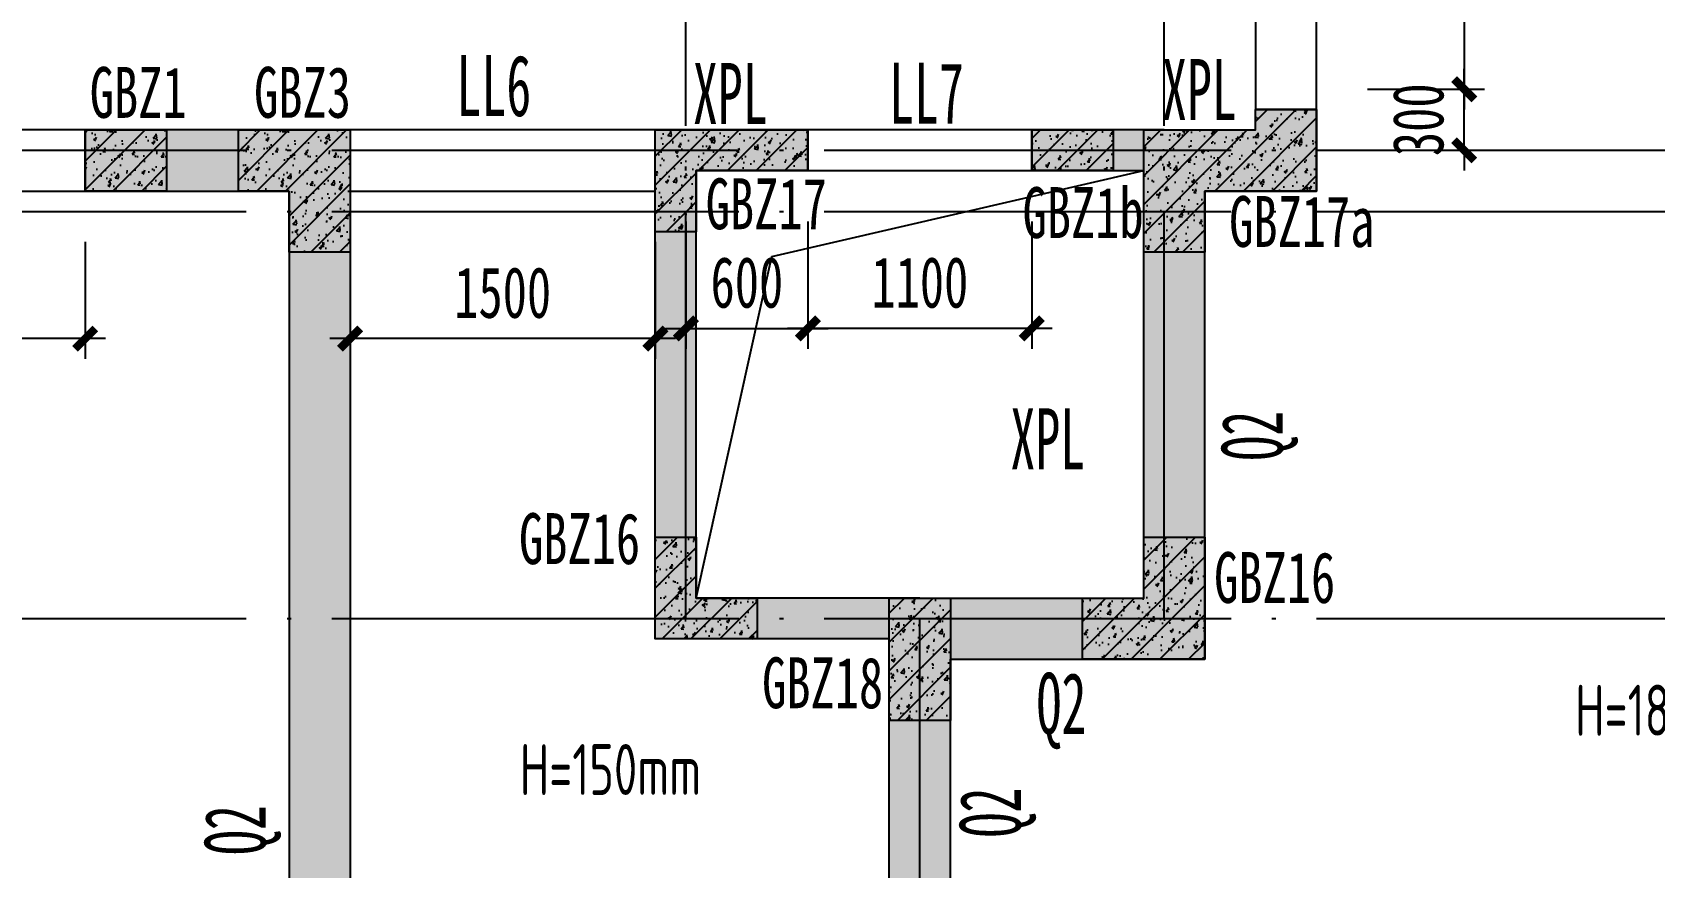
# Model space of a CAD drawing. Extents: x -3200781797 to -8106663, y 494714 to 1244925.
# Drawn here: x -8143711 to -8135740, y 525017 to 529118 of the extents above; entities that cross this region are included whole.
import ezdxf
from ezdxf.enums import TextEntityAlignment as Align

# ---------------------------------------------------------------- set-up
doc = ezdxf.new("R2010")
doc.units = 0
doc.header["$LTSCALE"] = 1000
doc.header["$MEASUREMENT"] = 0
for name, pattern in [('3#-轴线$0$DOTE', [2.42, 2, -0.2, 0.02, -0.2]), ('3#4#5#模板$0$CONTINOUS', [0]), ('DASH', [0.35, 0.25, -0.1])]:
    doc.linetypes.add(name, pattern=pattern)
doc.layers.get('Defpoints').update_dxf_attribs({"color": 30, "linetype": 'DASH'})
for name, color, linetype in [('3#-B1$0$S-SLAB-HOLE', 5, 'Continuous'), ('3#-B1$0$S-WALL', 40, 'Continuous'), ('3#-B1$0$S-WALL-BEAM', 120, 'Continuous'), ('3#-B1$0$S-WALL-HATC', 253, 'Continuous'), ('3#-轴线$0$A-ANNO-DOTE', 10, '3#-轴线$0$DOTE'), ('3#4#5#模板$0$S-ANNO-TEXT', 7, 'Continuous'), ('3#4#5#模板$0$S-SLAB-TEXT', 120, 'Continuous'), ('3#4#5#模板$0$S-WALL-COLU', 252, '3#4#5#模板$0$CONTINOUS'), ('3#4#5#模板$0$S-WALL-COLU-HATC', 16, 'Continuous'), ('S-PC-FQ-WYQ', 4, 'Continuous'), ('S-WALL-BEAM-TEXT', 2, 'Continuous'), ('S-WALL-COLU-TEXT', 2, 'Continuous'), ('S-WALL-DIMS', 50, 'Continuous')]:
    doc.layers.add(name, color=color, linetype=linetype)
doc.layers.add('WALL-TEXT', color=2, linetype='Continuous', lineweight=25)
doc.styles.add('3#4#5#模板$0$TSSD_Rein', font='tssdeng.shx', dxfattribs={"width": 0.7, "bigfont": 'hztxt.shx'})
doc.styles.add('TSSD_Dimension', font='', dxfattribs={"width": 0.7})
doc.styles.add('楷体', font='', dxfattribs={"width": 0.6})
doc.styles.add('楷体GB312', font='', dxfattribs={"width": 0.8})
doc.styles.get('TSSD_Dimension').set_extended_font_data('KaiTi_GB2312')
doc.styles.get('楷体').set_extended_font_data('KaiTi_GB2312')
doc.styles.get('楷体GB312').set_extended_font_data('楷体_GB2312')
doc.dimstyles.new('TSSD_100_100', dxfattribs={"dimtxt": 250, "dimasz": 100, "dimexe": 100, "dimexo": 250, "dimgap": 100, "dimtad": 1, "dimdec": 0, "dimzin": 0, "dimdsep": 46, "dimtxsty": 'TSSD_Dimension', "dimblk": 'ARCHTICK', "dimcen": 0, "dimdle": 100, "dimclrt": 7, "dimadec": 0, "dimazin": 0, "dimtfac": 1, "dimtdec": 0, "dimtix": 1, "dimtmove": 2, "dimatfit": 3, "dimfxl": 1, "dimtolj": 1, "dimtzin": 0, "dimarcsym": 0})

# ---------------------------------------------------------------- blocks, each defined once
blk = doc.blocks.new('q1')
at = {"layer": 'WALL-TEXT', "style": '楷体', "width": 0.6}
for rotation, p in [(89.99987, (-8134850.2, 463565.3)), (90, (-8136137.2, 461714.8)), (90, (-8139847.9, 461628.6))]:
    blk.add_text('Q2', height=300, rotation=rotation, dxfattribs=at).set_placement(p)
blk.add_text('Q2', height=300, dxfattribs=at).set_placement((-8136060.1, 462223.5))
blk = doc.blocks.new('_ArchTick')
at = {"color": 0, "linetype": 'ByBlock', "const_width": 0.4}
blk.add_lwpolyline([(-0.5, -0.5), (0.5, 0.5)], dxfattribs=at)
blk = doc.blocks.new('*D243')
at = {"layer": 'Defpoints', "color": 0, "transparency": 16777216}
for p in [(-8137400.4, 528839.4), (-8136675.4, 528839.4), (-8137400.4, 528539.4)]:
    blk.add_point(p, dxfattribs=at)
at = {"layer": 'S-WALL-DIMS', "color": 0, "lineweight": -2, "transparency": 16777216}
for p, q in [((-8136675.4, 528839.4), (-8136675.4, 528939.4)), ((-8137150.4, 528839.4), (-8136575.4, 528839.4)), ((-8136675.4, 528539.4), (-8136675.4, 528839.4)), ((-8137150.4, 528539.4), (-8136575.4, 528539.4)), ((-8136675.4, 528539.4), (-8136675.4, 528439.4))]:
    blk.add_line(p, q, dxfattribs=at)
at = {"layer": 'S-WALL-DIMS', "color": 0, "lineweight": -2, "transparency": 16777216, "xscale": 100, "yscale": 100, "zscale": 100}
for p, rotation in [((-8136675.4, 528839.4), 270), ((-8136675.4, 528539.4), 90)]:
    blk.add_blockref('_ArchTick', p, dxfattribs=dict(at, rotation=rotation))
at = {"layer": 'S-WALL-DIMS', "color": 7, "transparency": 16777216, "insert": (-8136900.4, 528689.4), "char_height": 250, "attachment_point": 5, "rotation": 90, "style": 'TSSD_Dimension'}
blk.add_mtext('\\A1;300', dxfattribs=at)
blk = doc.blocks.new('*D246')
at = {"layer": 'Defpoints', "color": 0, "transparency": 16777216}
for p in [(-8140500.4, 528439.4), (-8139900.4, 528439.4), (-8139900.4, 527664.4)]:
    blk.add_point(p, dxfattribs=at)
at = {"layer": 'S-WALL-DIMS', "color": 0, "lineweight": -2, "transparency": 16777216}
for p, q in [((-8140500.4, 528189.4), (-8140500.4, 527564.4)), ((-8139900.4, 528189.4), (-8139900.4, 527564.4)), ((-8140600.4, 527664.4), (-8139800.4, 527664.4))]:
    blk.add_line(p, q, dxfattribs=at)
at = {"layer": 'S-WALL-DIMS', "color": 0, "lineweight": -2, "transparency": 16777216, "xscale": 100, "yscale": 100, "zscale": 100, "rotation": 180}
blk.add_blockref('_ArchTick', (-8140500.4, 527664.4), dxfattribs=at)
at = {"layer": 'S-WALL-DIMS', "color": 0, "lineweight": -2, "transparency": 16777216, "xscale": 100, "yscale": 100, "zscale": 100}
blk.add_blockref('_ArchTick', (-8139900.4, 527664.4), dxfattribs=at)
at = {"layer": 'S-WALL-DIMS', "color": 7, "transparency": 16777216, "insert": (-8140200.4, 527889.4), "char_height": 250, "attachment_point": 5, "style": 'TSSD_Dimension'}
blk.add_mtext('\\A1;600', dxfattribs=at)
blk = doc.blocks.new('*D282')
at = {"layer": 'Defpoints', "color": 0, "transparency": 16777216}
for p in [(-8142150.4, 528339.4), (-8140650.4, 528339.4), (-8142150.4, 527614.4)]:
    blk.add_point(p, dxfattribs=at)
at = {"layer": 'S-WALL-DIMS', "color": 0, "lineweight": -2, "transparency": 16777216}
for p, q in [((-8142150.4, 528089.4), (-8142150.4, 527514.4)), ((-8140650.4, 528089.4), (-8140650.4, 527514.4)), ((-8140550.4, 527614.4), (-8142250.4, 527614.4))]:
    blk.add_line(p, q, dxfattribs=at)
at = {"layer": 'S-WALL-DIMS', "color": 0, "lineweight": -2, "transparency": 16777216, "xscale": 100, "yscale": 100, "zscale": 100, "rotation": 180}
blk.add_blockref('_ArchTick', (-8142150.4, 527614.4), dxfattribs=at)
at = {"layer": 'S-WALL-DIMS', "color": 0, "lineweight": -2, "transparency": 16777216, "xscale": 100, "yscale": 100, "zscale": 100}
blk.add_blockref('_ArchTick', (-8140650.4, 527614.4), dxfattribs=at)
at = {"layer": 'S-WALL-DIMS', "color": 7, "transparency": 16777216, "insert": (-8141400.4, 527839.4), "char_height": 250, "attachment_point": 5, "style": 'TSSD_Dimension'}
blk.add_mtext('\\A1;1500', dxfattribs=at)
blk = doc.blocks.new('*D218')
at = {"layer": 'Defpoints', "color": 0, "transparency": 16777216}
for p in [(-8144552.3, 528339.4), (-8143452.3, 528339.4), (-8144552.3, 527614.4)]:
    blk.add_point(p, dxfattribs=at)
at = {"layer": 'S-WALL-DIMS', "color": 0, "lineweight": -2, "transparency": 16777216}
for p, q in [((-8144552.3, 528089.4), (-8144552.3, 527514.4)), ((-8143452.3, 528089.4), (-8143452.3, 527514.4)), ((-8143352.3, 527614.4), (-8144652.3, 527614.4))]:
    blk.add_line(p, q, dxfattribs=at)
at = {"layer": 'S-WALL-DIMS', "color": 0, "lineweight": -2, "transparency": 16777216, "xscale": 100, "yscale": 100, "zscale": 100, "rotation": 180}
blk.add_blockref('_ArchTick', (-8144552.3, 527614.4), dxfattribs=at)
at = {"layer": 'S-WALL-DIMS', "color": 0, "lineweight": -2, "transparency": 16777216, "xscale": 100, "yscale": 100, "zscale": 100}
blk.add_blockref('_ArchTick', (-8143452.3, 527614.4), dxfattribs=at)
at = {"layer": 'S-WALL-DIMS', "color": 7, "transparency": 16777216, "insert": (-8144002.3, 527839.4), "char_height": 250, "attachment_point": 5, "style": 'TSSD_Dimension'}
blk.add_mtext('\\A1;1100', dxfattribs=at)
blk = doc.blocks.new('*D235')
at = {"layer": 'Defpoints', "color": 0, "transparency": 16777216}
for p in [(-8139900.4, 528439.4), (-8138800.4, 528439.4), (-8139900.4, 527664.4)]:
    blk.add_point(p, dxfattribs=at)
at = {"layer": 'S-WALL-DIMS', "color": 0, "lineweight": -2, "transparency": 16777216}
for p, q in [((-8139900.4, 528189.4), (-8139900.4, 527564.4)), ((-8138800.4, 528189.4), (-8138800.4, 527564.4)), ((-8138700.4, 527664.4), (-8140000.4, 527664.4))]:
    blk.add_line(p, q, dxfattribs=at)
at = {"layer": 'S-WALL-DIMS', "color": 0, "lineweight": -2, "transparency": 16777216, "xscale": 100, "yscale": 100, "zscale": 100, "rotation": 180}
blk.add_blockref('_ArchTick', (-8139900.4, 527664.4), dxfattribs=at)
at = {"layer": 'S-WALL-DIMS', "color": 0, "lineweight": -2, "transparency": 16777216, "xscale": 100, "yscale": 100, "zscale": 100}
blk.add_blockref('_ArchTick', (-8138800.4, 527664.4), dxfattribs=at)
at = {"layer": 'S-WALL-DIMS', "color": 7, "transparency": 16777216, "insert": (-8139350.4, 527889.4), "char_height": 250, "attachment_point": 5, "style": 'TSSD_Dimension'}
blk.add_mtext('\\A1;1100', dxfattribs=at)
blk = doc.blocks.new('*D201')
at = {"layer": 'Defpoints', "color": 0, "transparency": 16777216}
for p in [(-8137400.4, 530139.4), (-8137400.4, 528839.4), (-8136675.4, 528839.4)]:
    blk.add_point(p, dxfattribs=at)
at = {"layer": 'S-WALL-DIMS', "color": 0, "lineweight": -2, "transparency": 16777216}
for p, q in [((-8136675.4, 530239.4), (-8136675.4, 528739.4)), ((-8137150.4, 530139.4), (-8136575.4, 530139.4)), ((-8137150.4, 528839.4), (-8136575.4, 528839.4))]:
    blk.add_line(p, q, dxfattribs=at)
at = {"layer": 'S-WALL-DIMS', "color": 0, "lineweight": -2, "transparency": 16777216, "xscale": 100, "yscale": 100, "zscale": 100}
for p, rotation in [((-8136675.4, 530139.4), 90), ((-8136675.4, 528839.4), 270)]:
    blk.add_blockref('_ArchTick', p, dxfattribs=dict(at, rotation=rotation))
at = {"layer": 'S-WALL-DIMS', "color": 7, "transparency": 16777216, "insert": (-8136900.4, 529489.4), "char_height": 250, "attachment_point": 5, "rotation": 90, "style": 'TSSD_Dimension'}
blk.add_mtext('\\A1;1300', dxfattribs=at)
blk = doc.blocks.new('xpl-3#')
at = {"layer": 'S-WALL-BEAM-TEXT', "style": '楷体', "width": 0.6}
for p in [(-8134879.5, 471505.1), (-8132574, 471524.5), (-8133319.2, 469809.5)]:
    blk.add_text('XPL', height=300, dxfattribs=at).set_placement(p)
blk = doc.blocks.new('an-3-b1')
at = {"layer": 'S-WALL-COLU-TEXT', "style": '楷体GB312', "width": 0.7}
for s, p in [('GBZ1', (-7943429.8, 528698.7)), ('GBZ3', (-7942622.3, 528699)), ('GBZ17', (-7940402.8, 528151.6)), ('GBZ1b', (-7938845.5, 528108.4)), ('GBZ17a', (-7937830.4, 528064.7)), ('GBZ16', (-7941320.3, 526507.1)), ('GBZ16', (-7937904.3, 526316.1)), ('GBZ18', (-7940125.6, 525799))]:
    blk.add_text(s, height=250, dxfattribs=at).set_placement(p)
blk = doc.blocks.new('3#-轴线')
at = {"layer": '3#-轴线$0$A-ANNO-DOTE'}
for points in [[(30200, -7100), (30200, 5500)], [(32550, -7100), (32550, 5500)], [(-3000, -4800), (44800, -4800)], [(-3000, -5100), (44800, -5100)], [(-3000, -7100), (44800, -7100)], [(31350, -16100), (31350, -7100)]]:
    blk.add_lwpolyline(points, dxfattribs=at)
blk = doc.blocks.new('3#-B1')
at = {"layer": '3#-B1$0$S-WALL-HATC'}
for points in [[(33000, -4700), (33300, -5000), (33300, -4600), (33000, -4600)], [(28550, -4700), (27248.1, -4700), (27248.1, -5000), (28250, -5000)], [(28550, -4700), (28250, -5000), (28250, -9200), (28450, -9166.7), (28549.9, -9300)], [(30250, -4900), (30800, -4900), (30800, -4700), (30050, -4700)], [(30050, -7200), (30250, -7000), (30250, -4900), (30050, -4700)], [(32550, -4700), (31900, -4700), (31900, -4900), (32450, -4900), (32550, -4866.7)], [(32550, -4866.7), (32650, -5000), (33300, -5000), (33000, -4700), (32550, -4700)], [(32450, -7000), (32750, -7300), (32750, -5000), (32550, -4866.7), (32450, -4900)], [(31350, -7133.3), (31350, -7000), (30250, -7000), (30050, -7200), (31200, -7200)], [(31350, -7133.3), (31500, -7300), (32750, -7300), (32450, -7000), (31350, -7000)], [(31300, -9166.7), (31500, -9200), (31500, -7200), (31350, -7133.3), (31200, -7200), (31200, -9300)]]:
    blk.add_hatch(color=256, dxfattribs=at).paths.add_polyline_path(points)
at = {"layer": '3#-B1$0$S-SLAB-HOLE'}
blk.add_lwpolyline([(30250, -7000), (30623.1, -5322.1), (32450, -4900)], dxfattribs=at)
at = {"layer": '3#-B1$0$S-WALL'}
for p, q in [((33000, -4700), (33000, -4600)), ((33300, -4600), (33000, -4600)), ((33000, -4600), (33000, -4600)), ((33300, -5000), (33300, -4600)), ((33300, -4600), (33300, -4600)), ((28550, -4700), (27248.1, -4700)), ((27248.1, -4700), (27248.1, -5000)), ((28550, -4700), (28550, -9300)), ((30800, -4700), (30050, -4700)), ((30050, -7200), (30050, -4700)), ((30800, -4900), (30800, -4700)), ((32550, -4700), (31900, -4700)), ((31900, -4700), (31900, -4900)), ((32550, -4700), (33000, -4700)), ((30250, -4900), (30800, -4900)), ((30250, -7000), (30250, -4900)), ((31900, -4900), (32450, -4900)), ((32450, -7000), (32450, -4900)), ((27248.1, -5000), (28250, -5000)), ((28250, -5000), (28250, -9500)), ((32750, -7300), (32750, -5000)), ((32750, -5000), (33300, -5000)), ((31350, -7000), (30250, -7000)), ((31350, -7000), (32450, -7000)), ((31200, -7200), (30050, -7200)), ((31200, -9300), (31200, -7200)), ((31500, -7300), (32750, -7300)), ((31500, -9500), (31500, -7300))]:
    blk.add_line(p, q, dxfattribs=at)
at = {"layer": '3#-B1$0$S-WALL-BEAM'}
for p, q in [((33000, -3400), (33000, -4600)), ((33300, -4600), (33300, -3400))]:
    blk.add_line(p, q, dxfattribs=at)
for points in [[(26148.1, -5000), (27248.1, -5000), (27248.1, -4700), (26148.1, -4700)], [(28550, -5000), (30050, -5000), (30050, -4700), (28550, -4700)], [(30800, -4900), (31900, -4900), (31900, -4700), (30800, -4700)]]:
    blk.add_lwpolyline(points, close=True, dxfattribs=at)
at = {"layer": '3#-B1$0$S-SLAB-HOLE'}
blk.add_blockref('3#-轴线', (0, 0), dxfattribs=at)

msp = doc.modelspace()

# ---------------------------------------------------------------- hatches: boundary and pattern name
at = {"layer": '3#4#5#模板$0$S-WALL-COLU-HATC'}
h = msp.add_hatch(dxfattribs=at)
h.set_pattern_fill('ARMORED', color=256, scale=10, style=0)
h.set_pattern_definition([(50, (-2791.83, 63474.38), (143.4520365, -12.550427), [15, -165]), (355, (-2791.83, 63474.38), (-27.7502667, 150.4384267), [12, -132]), (100.4514, (-2779.88, 63473.33), (115.7018763, 137.8879084), [12.748038, -140.2284224]), (46.1842, (-2791.83, 63514.38), (213.4482097, -33.103803), [22.5, -247.5]), (96.6356, (-2774.04, 63511.62), (186.932541, 194.823574), [19.1220576, -210.3426]), (351.1842, (-2791.83, 63514.38), (186.932389, 194.82372), [18, -198]), (21, (-2771.83, 63504.38), (119.3814104, -80.5237781), [15, -165]), (326, (-2771.83, 63504.38), (48.6630664, 145.030009), [12, -132]), (71.4514, (-2761.88, 63497.67), (168.0445257, 64.5060993), [12.748038, -140.2284224]), (37.5, (-2791.83, 63474.38), (2.43197106, 66.57877077), [0, -130.4, 0, -134, 0, -132.5]), (7.5, (-2791.83, 63474.38), (52.6139075, 78.8823424), [0, -76.4, 0, -127.4, 0, -50.5]), (327.5, (-2836.43, 63474.38), (106.76448723, -4.51097435), [0, -50, 0, -156, 0, -207]), (317.5, (-2856.43, 63474.38), (116.6372339, 20.0209965), [0, -65, 0, -103.6, 0, -147]), (45, (-2791.83, 63474.38), (-70.7106781, 70.7106781), [])])
h.paths.add_polyline_path([(-8137700.4, 528639.4), (-8137700.4, 528739.4), (-8137400.4, 528739.4), (-8137400.4, 528339.4), (-8137950.4, 528339.4), (-8137950.4, 528039.4), (-8138250.4, 528039.4), (-8138250.4, 528439.4), (-8138250.4, 528439.4), (-8138250.4, 528639.4)])
h = msp.add_hatch(dxfattribs=at)
h.set_pattern_fill('ARMORED', color=256, scale=10, style=0)
h.set_pattern_definition([(50, (-3589.96, 63424.35), (143.4520365, -12.550427), [15, -165]), (355, (-3589.96, 63424.35), (-27.7502667, 150.4384267), [12, -132]), (100.4514, (-3578.01, 63423.3), (115.7018763, 137.8879084), [12.748038, -140.2284224]), (46.1842, (-3589.96, 63464.35), (213.4482097, -33.103803), [22.5, -247.5]), (96.6356, (-3572.18, 63461.59), (186.932541, 194.823574), [19.1220576, -210.3426]), (351.1842, (-3589.96, 63464.35), (186.932389, 194.82372), [18, -198]), (21, (-3569.96, 63454.35), (119.3814104, -80.5237781), [15, -165]), (326, (-3569.96, 63454.35), (48.6630664, 145.030009), [12, -132]), (71.4514, (-3560.01, 63447.64), (168.0445257, 64.5060993), [12.748038, -140.2284224]), (37.5, (-3589.963, 63424.346), (2.43197106, 66.57877077), [0, -130.4, 0, -134, 0, -132.5]), (7.5, (-3589.96, 63424.346), (52.6139075, 78.8823424), [0, -76.4, 0, -127.4, 0, -50.5]), (327.5, (-3634.563, 63424.346), (106.76448723, -4.51097435), [0, -50, 0, -156, 0, -207]), (317.5, (-3654.56, 63424.35), (116.6372339, 20.0209965), [0, -65, 0, -103.6, 0, -147]), (45, (-3589.96, 63424.35), (-70.7106781, 70.7106781), [])])
h.paths.add_polyline_path([(-8143452.3, 528339.4), (-8143452.3, 528639.4), (-8143052.3, 528639.4), (-8143052.3, 528339.4)])
h = msp.add_hatch(dxfattribs=at)
h.set_pattern_fill('ARMORED', color=256, scale=10, style=0)
h.set_pattern_definition([(50, (-2741.87, 63424.35), (143.4520365, -12.550427), [15, -165]), (355, (-2741.87, 63424.35), (-27.7502667, 150.4384267), [12, -132]), (100.4514, (-2729.92, 63423.3), (115.7018763, 137.8879084), [12.748038, -140.2284224]), (46.1842, (-2741.87, 63464.35), (213.4482097, -33.103803), [22.5, -247.5]), (96.6356, (-2724.09, 63461.59), (186.932541, 194.823574), [19.1220576, -210.3426]), (351.1842, (-2741.87, 63464.35), (186.932389, 194.82372), [18, -198]), (21, (-2721.87, 63454.35), (119.3814104, -80.5237781), [15, -165]), (326, (-2721.87, 63454.35), (48.6630664, 145.030009), [12, -132]), (71.4514, (-2711.92, 63447.64), (168.0445257, 64.5060993), [12.748038, -140.2284224]), (37.5, (-2741.873, 63424.346), (2.43197106, 66.57877077), [0, -130.4, 0, -134, 0, -132.5]), (7.5, (-2741.87, 63424.346), (52.6139075, 78.8823424), [0, -76.4, 0, -127.4, 0, -50.5]), (327.5, (-2786.473, 63424.346), (106.76448723, -4.51097435), [0, -50, 0, -156, 0, -207]), (317.5, (-2806.47, 63424.35), (116.6372339, 20.0209965), [0, -65, 0, -103.6, 0, -147]), (45, (-2741.87, 63424.35), (-70.7106781, 70.7106781), [])])
h.paths.add_polyline_path([(-8142450.4, 528339.4), (-8142699.4, 528339.4), (-8142699.4, 528639.4), (-8142150.4, 528639.4), (-8142150.4, 528039.4), (-8142450.4, 528039.4)])
h = msp.add_hatch(dxfattribs=at)
h.set_pattern_fill('ARMORED', color=256, scale=10, style=0)
h.set_pattern_definition([(50, (-2741.82, 63474.35), (143.4520365, -12.550427), [15, -165]), (355, (-2741.82, 63474.35), (-27.7502667, 150.4384267), [12, -132]), (100.4514, (-2729.87, 63473.3), (115.7018763, 137.8879084), [12.748038, -140.2284224]), (46.1842, (-2741.82, 63514.35), (213.4482097, -33.103803), [22.5, -247.5]), (96.6356, (-2724.04, 63511.59), (186.932541, 194.823574), [19.1220576, -210.3426]), (351.1842, (-2741.82, 63514.35), (186.932389, 194.82372), [18, -198]), (21, (-2721.82, 63504.35), (119.3814104, -80.5237781), [15, -165]), (326, (-2721.82, 63504.35), (48.6630664, 145.030009), [12, -132]), (71.4514, (-2711.87, 63497.64), (168.0445257, 64.5060993), [12.748038, -140.2284224]), (37.5, (-2741.82, 63474.347), (2.43197106, 66.57877077), [0, -130.4, 0, -134, 0, -132.5]), (7.5, (-2741.82, 63474.35), (52.6139075, 78.8823424), [0, -76.4, 0, -127.4, 0, -50.5]), (327.5, (-2786.42, 63474.347), (106.76448723, -4.51097435), [0, -50, 0, -156, 0, -207]), (317.5, (-2806.42, 63474.35), (116.6372339, 20.0209965), [0, -65, 0, -103.6, 0, -147]), (45, (-2741.82, 63474.35), (-70.7106781, 70.7106781), [])])
h.paths.add_polyline_path([(-8140650.4, 528639.4), (-8139900.4, 528639.4), (-8139900.4, 528439.4), (-8140450.4, 528439.4), (-8140450.4, 528139.4), (-8140650.4, 528139.4)])
h = msp.add_hatch(dxfattribs=at)
h.set_pattern_fill('ARMORED', color=256, scale=10, style=0)
h.set_pattern_definition([(50, (4061.95, 63424.35), (143.4520365, -12.550427), [15, -165]), (355, (4061.95, 63424.35), (-27.7502667, 150.4384267), [12, -132]), (100.4514, (4073.9, 63423.3), (115.7018763, 137.8879084), [12.748038, -140.2284224]), (46.1842, (4061.95, 63464.35), (213.4482097, -33.103803), [22.5, -247.5]), (96.6356, (4079.73, 63461.59), (186.932541, 194.823574), [19.1220576, -210.3426]), (351.1842, (4061.95, 63464.35), (186.932389, 194.82372), [18, -198]), (21, (4081.95, 63454.35), (119.3814104, -80.5237781), [15, -165]), (326, (4081.95, 63454.35), (48.6630664, 145.030009), [12, -132]), (71.4514, (4091.9, 63447.64), (168.0445257, 64.5060993), [12.748038, -140.2284224]), (37.5, (4061.947, 63424.346), (2.43197106, 66.57877077), [0, -130.4, 0, -134, 0, -132.5]), (7.5, (4061.95, 63424.346), (52.6139075, 78.8823424), [0, -76.4, 0, -127.4, 0, -50.5]), (327.5, (4017.347, 63424.346), (106.76448723, -4.51097435), [0, -50, 0, -156, 0, -207]), (317.5, (3997.35, 63424.35), (116.6372339, 20.0209965), [0, -65, 0, -103.6, 0, -147]), (45, (4061.95, 63424.35), (-70.7106781, 70.7106781), [])])
h.paths.add_polyline_path([(-8138800.4, 528439.4), (-8138800.4, 528639.4), (-8138400.4, 528639.4), (-8138400.4, 528439.4)])
h = msp.add_hatch(dxfattribs=at)
h.set_pattern_fill('ARMORED', color=256, scale=10, style=0)
h.set_pattern_definition([(50, (-2741.83, 63474.35), (143.4520365, -12.550427), [15, -165]), (355, (-2741.83, 63474.35), (-27.7502667, 150.4384267), [12, -132]), (100.4514, (-2729.87, 63473.3), (115.7018763, 137.8879084), [12.748038, -140.2284224]), (46.1842, (-2741.83, 63514.35), (213.4482097, -33.103803), [22.5, -247.5]), (96.6356, (-2724.04, 63511.59), (186.932541, 194.823574), [19.1220576, -210.3426]), (351.1842, (-2741.83, 63514.35), (186.932389, 194.82372), [18, -198]), (21, (-2721.83, 63504.35), (119.3814104, -80.5237781), [15, -165]), (326, (-2721.83, 63504.35), (48.6630664, 145.030009), [12, -132]), (71.4514, (-2711.88, 63497.64), (168.0445257, 64.5060993), [12.748038, -140.2284224]), (37.5, (-2741.826, 63474.347), (2.43197106, 66.57877077), [0, -130.4, 0, -134, 0, -132.5]), (7.5, (-2741.83, 63474.35), (52.6139075, 78.8823424), [0, -76.4, 0, -127.4, 0, -50.5]), (327.5, (-2786.426, 63474.347), (106.76448723, -4.51097435), [0, -50, 0, -156, 0, -207]), (317.5, (-2806.43, 63474.35), (116.6372339, 20.0209965), [0, -65, 0, -103.6, 0, -147]), (45, (-2741.83, 63474.35), (-70.7106781, 70.7106781), [])])
h.paths.add_polyline_path([(-8140650.4, 526139.4), (-8140650.4, 526639.4), (-8140450.4, 526639.4), (-8140450.4, 526339.4), (-8140150.4, 526339.4), (-8140150.4, 526139.4)])
h = msp.add_hatch(dxfattribs=at)
h.set_pattern_fill('ARMORED', color=256, scale=10, style=0)
h.set_pattern_definition([(50, (-2741.83, 63474.36), (143.4520365, -12.550427), [15, -165]), (355, (-2741.83, 63474.36), (-27.7502667, 150.4384267), [12, -132]), (100.4514, (-2729.87, 63473.32), (115.7018763, 137.8879084), [12.748038, -140.2284224]), (46.1842, (-2741.83, 63514.36), (213.4482097, -33.103803), [22.5, -247.5]), (96.6356, (-2724.04, 63511.6), (186.932541, 194.823574), [19.1220576, -210.3426]), (351.1842, (-2741.83, 63514.36), (186.932389, 194.82372), [18, -198]), (21, (-2721.83, 63504.36), (119.3814104, -80.5237781), [15, -165]), (326, (-2721.83, 63504.36), (48.6630664, 145.030009), [12, -132]), (71.4514, (-2711.88, 63497.65), (168.0445257, 64.5060993), [12.748038, -140.2284224]), (37.5, (-2741.826, 63474.36), (2.43197106, 66.57877077), [0, -130.4, 0, -134, 0, -132.5]), (7.5, (-2741.83, 63474.36), (52.6139075, 78.8823424), [0, -76.4, 0, -127.4, 0, -50.5]), (327.5, (-2786.426, 63474.36), (106.76448723, -4.51097435), [0, -50, 0, -156, 0, -207]), (317.5, (-2806.43, 63474.36), (116.6372339, 20.0209965), [0, -65, 0, -103.6, 0, -147]), (45, (-2741.83, 63474.36), (-70.7106781, 70.7106781), [])])
h.paths.add_polyline_path([(-8138050.4, 526039.4), (-8138550.4, 526039.4), (-8138550.4, 526339.4), (-8138250.4, 526339.4), (-8138250.4, 526639.4), (-8137950.4, 526639.4), (-8137950.4, 526039.4), (-8138050.4, 526039.4)])
h = msp.add_hatch(dxfattribs=at)
h.set_pattern_fill('ARMORED', color=256, scale=10, style=0)
h.set_pattern_definition([(50, (-2741.83, 63474.36), (143.4520365, -12.550427), [15, -165]), (355, (-2741.83, 63474.36), (-27.7502667, 150.4384267), [12, -132]), (100.4514, (-2729.88, 63473.31), (115.7018763, 137.8879084), [12.748038, -140.2284224]), (46.1842, (-2741.83, 63514.36), (213.4482097, -33.103803), [22.5, -247.5]), (96.6356, (-2724.04, 63511.6), (186.932541, 194.823574), [19.1220576, -210.3426]), (351.1842, (-2741.83, 63514.36), (186.932389, 194.82372), [18, -198]), (21, (-2721.83, 63504.36), (119.3814104, -80.5237781), [15, -165]), (326, (-2721.83, 63504.36), (48.6630664, 145.030009), [12, -132]), (71.4514, (-2711.88, 63497.65), (168.0445257, 64.5060993), [12.748038, -140.2284224]), (37.5, (-2741.83, 63474.357), (2.43197106, 66.57877077), [0, -130.4, 0, -134, 0, -132.5]), (7.5, (-2741.83, 63474.36), (52.6139075, 78.8823424), [0, -76.4, 0, -127.4, 0, -50.5]), (327.5, (-2786.43, 63474.357), (106.76448723, -4.51097435), [0, -50, 0, -156, 0, -207]), (317.5, (-2806.43, 63474.36), (116.6372339, 20.0209965), [0, -65, 0, -103.6, 0, -147]), (45, (-2741.83, 63474.36), (-70.7106781, 70.7106781), [])])
h.paths.add_polyline_path([(-8139500.4, 526139.4), (-8139500.4, 526339.4), (-8139200.4, 526339.4), (-8139200.4, 525739.4), (-8139500.4, 525739.4)])

# ---------------------------------------------------------------- linework, layer by layer
at = {"layer": '3#4#5#模板$0$S-WALL-COLU', "linetype": 'ByBlock'}
for points in [[(-8137700.4, 528639.4), (-8137700.4, 528739.4), (-8137400.4, 528739.4), (-8137400.4, 528339.4), (-8137950.4, 528339.4), (-8137950.4, 528039.4), (-8138250.4, 528039.4), (-8138250.4, 528439.4), (-8138250.4, 528439.4), (-8138250.4, 528639.4), (-8137700.4, 528639.4), (-8137700.4, 528639.4)], [(-8143452.3, 528339.4), (-8143452.3, 528639.4), (-8143052.3, 528639.4), (-8143052.3, 528339.4), (-8143452.3, 528339.4)], [(-8142450.4, 528339.4), (-8142699.4, 528339.4), (-8142699.4, 528639.4), (-8142150.4, 528639.4), (-8142150.4, 528039.4), (-8142450.4, 528039.4), (-8142450.4, 528339.4), (-8142450.4, 528339.4)], [(-8140650.4, 528639.4), (-8139900.4, 528639.4), (-8139900.4, 528439.4), (-8140450.4, 528439.4), (-8140450.4, 528139.4), (-8140650.4, 528139.4), (-8140650.4, 528639.4), (-8140650.4, 528639.4)], [(-8138800.4, 528439.4), (-8138800.4, 528639.4), (-8138400.4, 528639.4), (-8138400.4, 528439.4), (-8138800.4, 528439.4)], [(-8140650.4, 526139.4), (-8140650.4, 526639.4), (-8140450.4, 526639.4), (-8140450.4, 526339.4), (-8140150.4, 526339.4), (-8140150.4, 526139.4), (-8140650.4, 526139.4), (-8140650.4, 526139.4)], [(-8138050.4, 526039.4), (-8138550.4, 526039.4), (-8138550.4, 526339.4), (-8138250.4, 526339.4), (-8138250.4, 526639.4), (-8137950.4, 526639.4), (-8137950.4, 526039.4), (-8138050.4, 526039.4)], [(-8139500.4, 526139.4), (-8139500.4, 526339.4), (-8139200.4, 526339.4), (-8139200.4, 525739.4), (-8139500.4, 525739.4), (-8139500.4, 526139.4), (-8139500.4, 526139.4)]]:
    msp.add_lwpolyline(points, close=True, dxfattribs=at)

# ---------------------------------------------------------------- block references
at = {"layer": '3#4#5#模板$0$S-ANNO-TEXT'}
msp.add_blockref('3#-B1', (-8170700.4, 533339.4), dxfattribs=at)
at = {"layer": 'S-PC-FQ-WYQ'}
for name, p in [('an-3-b1', (-200000, 0)), ('xpl-3#', (-5586.2, 57163.2))]:
    msp.add_blockref(name, p, dxfattribs=at)
at = {"layer": 'WALL-TEXT'}
msp.add_blockref('q1', (-2716.9, 63449.4), dxfattribs=at)

# ---------------------------------------------------------------- texts
at = {"layer": '3#4#5#模板$0$S-SLAB-TEXT', "style": '3#4#5#模板$0$TSSD_Rein', "width": 0.7}
for s, p in [('H=180mm', (-8136129.9, 525589.3)), ('H=150mm', (-8141316.4, 525298.1))]:
    msp.add_text(s, height=250, dxfattribs=at).set_placement(p, align=Align.BOTTOM_LEFT)
at = {"layer": 'S-WALL-BEAM-TEXT', "style": '楷体', "width": 0.6}
for s, rotation, p in [('LL6', 0.00004, (-8141627.5, 528707.2)), ('LL7', 0.00093, (-8139501.7, 528670.5))]:
    msp.add_text(s, height=300, rotation=rotation, dxfattribs=at).set_placement(p)

# ---------------------------------------------------------------- dimensions: what is measured, and where the dimension line sits
at = {"layer": 'S-WALL-DIMS'}
for base, p1, p2, angle, picture, middle in [((-8136675.4, 528839.4), (-8137400.4, 530139.4), (-8137400.4, 528839.4), 270, '*D201', (-8136900.4, 529489.4)), ((-8136675.4, 528839.4), (-8137400.4, 528539.4), (-8137400.4, 528839.4), 90, '*D243', (-8136900.4, 528689.4)), ((-8139900.4, 527664.4), (-8138800.4, 528439.4), (-8139900.4, 528439.4), 180, '*D235', (-8139350.4, 527889.4)), ((-8144552.3, 527614.4), (-8143452.3, 528339.4), (-8144552.3, 528339.4), 180, '*D218', (-8144002.3, 527839.4)), ((-8142150.4, 527614.4), (-8140650.4, 528339.4), (-8142150.4, 528339.4), 180, '*D282', (-8141400.4, 527839.4))]:
    dim = msp.add_linear_dim(base=base, p1=p1, p2=p2, angle=angle, dimstyle='TSSD_100_100', dxfattribs=at)
    dim.commit()
    dim.dimension.update_dxf_attribs({"geometry": picture, "text_midpoint": middle})
dim = msp.add_linear_dim(base=(-8139900.4, 527664.4), p1=(-8140500.4, 528439.4), p2=(-8139900.4, 528439.4), dimstyle='TSSD_100_100', dxfattribs=at)
dim.commit()
dim.dimension.update_dxf_attribs({"geometry": '*D246', "text_midpoint": (-8140200.4, 527889.4)})

doc.saveas('drawing.dxf')
